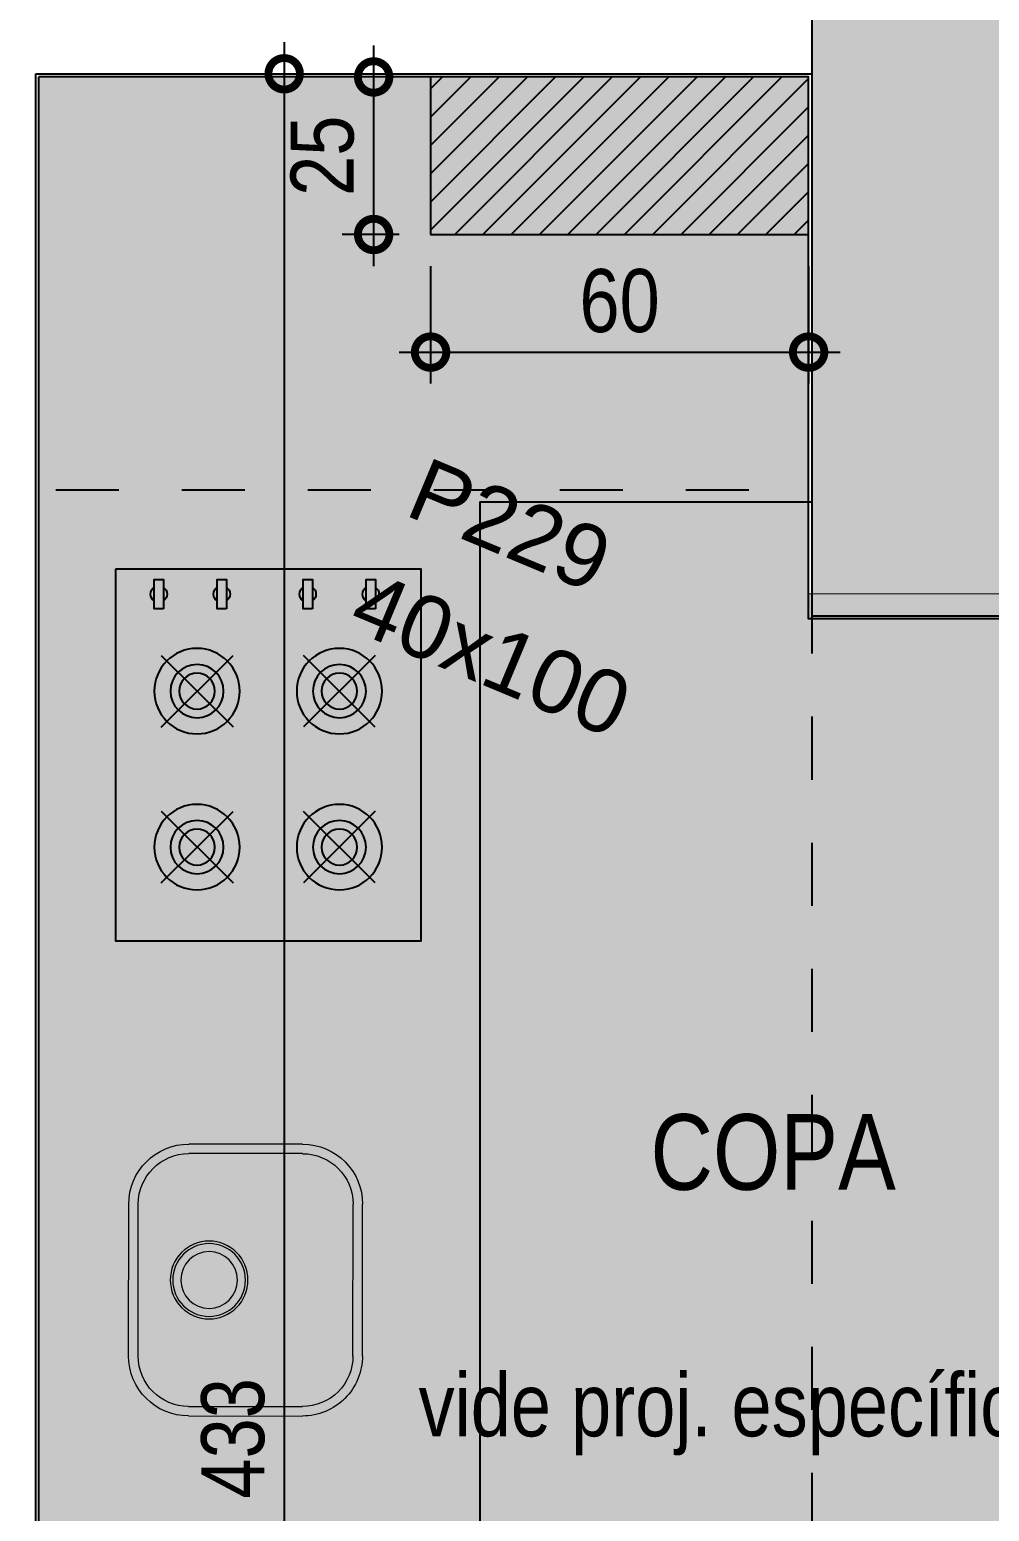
# Model space of a CAD drawing. Header units: metres. Extents: x -41 to 570, y -54 to 184.
# Drawn here: x 8.789 to 10.312, y -6.381 to -4.03 of the extents above; entities that cross this region are included whole.
import ezdxf
from ezdxf.enums import TextEntityAlignment as Align

# ---------------------------------------------------------------- set-up
doc = ezdxf.new("R2010")
doc.units = ezdxf.units.M
doc.linetypes.add('DASHEDX2', pattern=[1.5, 1, -0.5])
for name, color, linetype in [('1', 232, 'DASHEDX2'), ('12', 232, 'Continuous'), ('4', 2, 'Continuous'), ('9', 232, 'Continuous'), ('ARQ-AUX1', 1, 'Continuous'), ('ARQ-DIM', 2, 'Continuous'), ('ARQ-TXT', 2, 'Continuous'), ('JL-LAY', 7, 'Continuous'), ('JL-LAY-01', 7, 'Continuous'), ('PUC$0$ARQ-ALV ACAB', 4, 'Continuous'), ('PUC$0$ARQ-ALV OSSO', 5, 'Continuous'), ('PUC$0$ARQ-ENCH', 1, 'Continuous')]:
    doc.layers.add(name, color=color, linetype=linetype)
doc.layers.add('PUC$0$ARQ-FORRO', color=9, linetype='Continuous', lineweight=5)
doc.styles.add('Adesa', font='ARIALN.TTF')
doc.styles.get("Standard").update_dxf_attribs({"font": 'arial.ttf'})
doc.dimstyles.new('ADESA 1-0050', dxfattribs={"dimtxt": 0.1, "dimasz": 0.1, "dimexe": 0.05, "dimexo": 0.05, "dimgap": 0.03, "dimtad": 1, "dimdec": 1, "dimlfac": 100, "dimzin": 12, "dimtxsty": 'Adesa', "dimblk": 'DOTSMALL', "dimcen": 1, "dimdle": 0.05, "dimclrd": 1, "dimclre": 1, "dimclrt": 256, "dimazin": 3, "dimtm": 1e-09, "dimtfac": 1, "dimtdec": 1, "dimtmove": 1, "dimatfit": 0, "dimldrblk": 'DOTSMALL', "dimfxl": 0.8, "dimtvp": 2, "dimtolj": 1, "dimtzin": 0, "dimarcsym": 0})

# ---------------------------------------------------------------- blocks, each defined once
blk = doc.blocks.new('PUC$0$forro area comum')
at = {"layer": 'PUC$0$ARQ-FORRO'}
h = blk.add_hatch(color=256, dxfattribs=at)
h.dxf.hatch_style = 1
h.paths.add_polyline_path([(-21.0257, 3.275), (-21.0257, 3.885), (-21.2352, 3.8853), (-21.2345, 5.3849), (-21.025, 5.3849), (-21.025, 5.9949), (-21.1845, 5.9949), (-21.1845, 8.725), (-21.0233, 8.725), (-21.0233, 8.995), (-15.835, 8.995), (-15.835, 8.7249), (-16.035, 8.7249), (-16.035, 8.4249), (-8.8033, 8.4249), (-8.8033, 4.1049), (-10.025, 4.1049), (-10.025, 4.9249), (-10.4353, 4.9246), (-10.4353, 4.1049), (-11.3354, 4.1049), (-11.3363, 3.71), (-15.835, 3.7106), (-15.835, 3.275)])
blk.add_lwpolyline([(-21.0257, 3.275), (-21.0257, 3.885), (-21.2352, 3.8853), (-21.2345, 5.3849), (-21.025, 5.3849), (-21.025, 5.9949), (-21.1845, 5.9949), (-21.1845, 8.725), (-21.0233, 8.725), (-21.0233, 8.995), (-15.835, 8.995), (-15.835, 8.7249), (-16.035, 8.7249), (-16.035, 8.4249), (-8.8033, 8.4249), (-8.8033, 4.1049), (-10.025, 4.1049), (-10.025, 4.9249), (-10.4353, 4.9246), (-10.4353, 4.1049), (-11.3354, 4.1049), (-11.3363, 3.71), (-15.835, 3.7106), (-15.835, 3.275)], close=True, dxfattribs=at)
blk = doc.blocks.new('PUC')
at = {"layer": 'PUC$0$ARQ-ENCH'}
h = blk.add_hatch(dxfattribs=at)
h.set_pattern_fill('ANSI31', color=256, scale=0.01)
h.set_pattern_definition([(45, (0.794383, 0.154348), (-0.02245064, 0.02245064), [])])
h.paths.add_polyline_path([(-9.425, 4.3549), (-10.025, 4.3549), (-10.025, 4.1049), (-9.425, 4.1049)])
at = {"layer": 'PUC$0$ARQ-ALV ACAB', "elevation": 0}
blk.add_lwpolyline([(-11.12, 8.4249), (-8.8034, 8.4249), (-8.8033, 4.1049)], dxfattribs=at)
at = {"layer": 'PUC$0$ARQ-ALV ACAB'}
blk.add_lwpolyline([(-10.4347, 4.0999), (-10.4352, 4.9649), (-10.025, 4.9649), (-10.025, 4.1049), (-8.8033, 4.1049)], dxfattribs=at)
at = {"layer": 'PUC$0$ARQ-ALV OSSO', "elevation": 0}
for points in [[(-10.0381, 8.4299), (-8.7984, 8.4299), (-8.7983, 4.0999)], [(-8.7983, 4.0999), (-10.03, 4.0999)]]:
    blk.add_lwpolyline(points, dxfattribs=at)
at = {"layer": 'PUC$0$ARQ-ENCH'}
blk.add_lwpolyline([(-9.425, 4.3549), (-10.025, 4.3549), (-10.025, 4.1049), (-9.425, 4.1049)], close=True, dxfattribs=at)
at = {"layer": 'PUC$0$ARQ-FORRO'}
blk.add_blockref('PUC$0$forro area comum', (0, 0), dxfattribs=at)
blk = doc.blocks.new('dtyu')
at = {"lineweight": 0}
for p, q in [((2339.5602, -571.8164), (2339.3195, -571.8166)), ((2339.5602, -571.8315), (2339.3195, -571.8317)), ((2339.2244, -572.0925), (2339.2243, -571.912)), ((2339.2394, -572.0925), (2339.2393, -571.912)), ((2339.6405, -571.9117), (2339.6407, -572.0922)), ((2339.6556, -571.9117), (2339.6557, -572.0922)), ((2339.5605, -572.1725), (2339.3197, -572.1727)), ((2339.5605, -572.1876), (2339.3197, -572.1878))]:
    blk.add_line(p, q, dxfattribs=at)
for radius in [0.0617, 0.0577, 0.045]:
    blk.add_circle((2339.4399, -571.9442), radius, dxfattribs=at)
for centre, radius, start, end in [((2339.3196, -571.9119), 0.0953, 90.0378, 180.0378), ((2339.5603, -571.9117), 0.0953, 0.0378, 90.0378), ((2339.3196, -571.9119), 0.0802, 90.0378, 180.0378), ((2339.5603, -571.9117), 0.0802, 0.0378, 90.0378), ((2339.3197, -572.0925), 0.0953, 180.0378, 270.0378), ((2339.3197, -572.0925), 0.0802, 180.0378, 270.0378), ((2339.5604, -572.0923), 0.0953, 270.0378, 0.0378), ((2339.5604, -572.0923), 0.0802, 270.0378, 0.0378)]:
    blk.add_arc(centre, radius, start, end, dxfattribs=at)
blk = doc.blocks.new('A$C445571F9')
at = {"layer": 'JL-LAY-01'}
for p, q in [((0.0618, 0.4531), (0.1756, 0.3398)), ((0.0618, 0.3394), (0.1756, 0.4527)), ((0.4012, 0.4531), (0.2874, 0.3398)), ((0.4012, 0.3394), (0.2874, 0.4527)), ((0.0618, 0.2056), (0.1756, 0.0923)), ((0.0618, 0.0919), (0.1756, 0.2052)), ((0.4012, 0.2056), (0.2874, 0.0923)), ((0.4012, 0.0919), (0.2874, 0.2052))]:
    blk.add_line(p, q, dxfattribs=at)
for points in [[(0.474, 0.59), (0.474, 0), (-0.011, 0), (-0.011, 0.59), (0.474, 0.59)], [(0.0614, 0.5271), (0.0763, 0.5271), (0.0763, 0.5733), (0.0614, 0.5733)], [(0.1614, 0.5271), (0.1763, 0.5271), (0.1763, 0.5733), (0.1614, 0.5733)], [(0.2977, 0.5271), (0.3126, 0.5271), (0.3126, 0.5733), (0.2977, 0.5733)], [(0.3977, 0.5271), (0.4126, 0.5271), (0.4126, 0.5733), (0.3977, 0.5733)]]:
    blk.add_lwpolyline(points, close=True, dxfattribs=at)
for centre, radius in [((0.1185, 0.3963), 0.0678), ((0.3445, 0.3963), 0.0678), ((0.1185, 0.3963), 0.0422), ((0.1185, 0.3963), 0.0284), ((0.3445, 0.3963), 0.0422), ((0.3445, 0.3963), 0.0284), ((0.1185, 0.1488), 0.0678), ((0.3445, 0.1488), 0.0678), ((0.1185, 0.1488), 0.0422), ((0.3445, 0.1488), 0.0422), ((0.1185, 0.1488), 0.0284), ((0.3445, 0.1488), 0.0284)]:
    blk.add_circle(centre, radius, dxfattribs=at)
for centre, start, end in [((0.0688, 0.5502), 124.8163, 235.1837), ((0.0688, 0.5502), 304.8163, 55.1837), ((0.1688, 0.5502), 124.8163, 235.1837), ((0.1688, 0.5502), 304.8163, 55.1837), ((0.3052, 0.5502), 124.8163, 235.1837), ((0.3052, 0.5502), 304.8163, 55.1837), ((0.4052, 0.5502), 124.8163, 235.1837), ((0.4052, 0.5502), 304.8163, 55.1837)]:
    blk.add_arc(centre, 0.0131, start, end, dxfattribs=at)
blk = doc.blocks.new('A$C7101d9b9')
at = {"layer": 'JL-LAY'}
for p, q in [((-6.3317, 3.6261), (-6.3317, 1.6371)), ((-6.3317, 3.6261, 0), (-5.8052, 3.6261, 0))]:
    blk.add_line(p, q, dxfattribs=at)
at = {"layer": 'JL-LAY', "xscale": -1.000000000000001, "rotation": 90}
blk.add_blockref('dtyu', (-578.7057, 2341.8311, 0), dxfattribs=at)
at = {"layer": 'JL-LAY-01', "xscale": -1}
blk.add_blockref('A$C445571F9', (-6.4362, 2.9292, 0), dxfattribs=at)
blk = doc.blocks.new('_DotSmall')
at = {"color": 0, "linetype": 'ByBlock', "const_width": 0.5}
blk.add_lwpolyline([(-0.0625, 0, 1), (0.0625, 0, 1)], format="xyb", close=True, dxfattribs=at)
blk = doc.blocks.new('*D1660')
at = {"layer": 'ARQ-DIM', "color": 1, "lineweight": -2, "transparency": 16777216}
for p, q in [((9.1926, -4.0499), (9.1926, -8.4799)), ((8.8483, -4.0999), (9.2426, -4.0999)), ((8.8484, -8.4299), (9.2426, -8.4299))]:
    blk.add_line(p, q, dxfattribs=at)
at = {"layer": 'Defpoints', "color": 0, "transparency": 16777216}
for p in [(8.7983, -4.0999, 0), (8.7984, -8.4299, 0), (9.1926, -8.4299)]:
    blk.add_point(p, dxfattribs=at)
at = {"layer": 'ARQ-DIM', "color": 1, "lineweight": -2, "transparency": 16777216, "xscale": 0.1, "yscale": 0.1, "zscale": 0.1}
for p, rotation in [((9.1926, -4.0999), 90), ((9.1926, -8.4299), 270)]:
    blk.add_blockref('_DotSmall', p, dxfattribs=dict(at, rotation=rotation))
at = {"layer": 'ARQ-DIM', "transparency": 16777216, "insert": (9.1116, -6.2649), "char_height": 0.1, "attachment_point": 5, "rotation": 90, "style": 'Adesa'}
blk.add_mtext('\\A1;433', dxfattribs=at)
blk = doc.blocks.new('*D1844')
at = {"layer": 'ARQ-DIM', "color": 1, "lineweight": -2, "transparency": 16777216}
for p, q in [((9.425, -4.4049), (9.425, -4.5915)), ((10.025, -4.4049), (10.025, -4.5915)), ((9.375, -4.5415), (10.075, -4.5415))]:
    blk.add_line(p, q, dxfattribs=at)
at = {"layer": 'Defpoints', "color": 0, "transparency": 16777216}
for p in [(9.425, -4.3549), (10.025, -4.3549), (10.025, -4.5415)]:
    blk.add_point(p, dxfattribs=at)
at = {"layer": 'ARQ-DIM', "color": 1, "lineweight": -2, "transparency": 16777216, "xscale": 0.1, "yscale": 0.1, "zscale": 0.1, "rotation": 180}
blk.add_blockref('_DotSmall', (9.425, -4.5415), dxfattribs=at)
at = {"layer": 'ARQ-DIM', "color": 1, "lineweight": -2, "transparency": 16777216, "xscale": 0.1, "yscale": 0.1, "zscale": 0.1}
blk.add_blockref('_DotSmall', (10.025, -4.5415), dxfattribs=at)
at = {"layer": 'ARQ-DIM', "transparency": 16777216, "insert": (9.725, -4.4604), "char_height": 0.1, "attachment_point": 5, "style": 'Adesa'}
blk.add_mtext('\\A1;60', dxfattribs=at)
blk = doc.blocks.new('*D1845')
at = {"layer": 'ARQ-DIM', "color": 1, "lineweight": -2, "transparency": 16777216}
for p, q in [((9.3346, -4.0549), (9.3346, -4.4049)), ((9.375, -4.1049), (9.2846, -4.1049)), ((9.375, -4.3549), (9.2846, -4.3549))]:
    blk.add_line(p, q, dxfattribs=at)
at = {"layer": 'Defpoints', "color": 0, "transparency": 16777216}
for p in [(9.425, -4.1049), (9.3346, -4.3549), (9.425, -4.3549)]:
    blk.add_point(p, dxfattribs=at)
at = {"layer": 'ARQ-DIM', "color": 1, "lineweight": -2, "transparency": 16777216, "xscale": 0.1, "yscale": 0.1, "zscale": 0.1}
for p, rotation in [((9.3346, -4.1049), 90), ((9.3346, -4.3549), 270)]:
    blk.add_blockref('_DotSmall', p, dxfattribs=dict(at, rotation=rotation))
at = {"layer": 'ARQ-DIM', "transparency": 16777216, "insert": (9.2535, -4.2299), "char_height": 0.1, "attachment_point": 5, "rotation": 90, "style": 'Adesa'}
blk.add_mtext('\\A1;25', dxfattribs=at)
blk = doc.blocks.new('est-lo-08-6sa-r00')
at = {"layer": '4'}
h = blk.add_hatch(color=8, dxfattribs=at)
h.dxf.hatch_style = 1
h.paths.add_polyline_path([(72.453596, -775.948263), (89.987707, -768.630138), (31.827874, -629.280097), (14.293763, -636.598222)], flags=17)
h.paths.add_polyline_path([(-113.904934, -1069.376461), (37.44213, -1006.209491), (30.123852, -988.675012), (-103.689101, -1044.523858), (-278.930329, -624.648636), (-286.248454, -607.114525), (-286.248475, -607.114534), (-307.05579, -557.260535), (-324.58988, -564.57865)])
h.paths.add_polyline_path([(-3206.956631, -1758.910157), (-3258.953832, -1634.325684), (-3291.25351, -1647.80644), (-3239.256309, -1772.390913)])
h.paths.add_polyline_path([(-2993.189754, -2271.092218), (-3020.151167, -2206.492821), (-3034.916841, -2212.655496), (-3140.452498, -1959.793707), (-3125.686931, -1953.631076), (-3148.796798, -1898.260198), (-3181.096477, -1911.740954), (-3025.489432, -2284.572974)])
h.paths.add_polyline_path([(-2947.092821, -1013.293024), (-2914.793142, -999.812268), (-2953.309588, -907.527473), (-2985.609266, -921.008229)])
h.paths.add_polyline_path([(-2727.356492, -1539.777801), (-2695.056814, -1526.297045), (-2733.573259, -1434.01225), (-2765.872938, -1447.493006)])
h.paths.add_polyline_path([(2122.48851, 465.414809), (2070.491309, 589.999283), (2038.191631, 576.518527), (2090.188832, 451.934053)])
h.paths.add_polyline_path([(2012.331384, 729.349548), (1857.495359, 1100.334221), (1825.19568, 1086.853465), (1852.1572, 1022.254111), (1866.922767, 1028.416743), (1971.687405, 777.4023), (1956.921838, 771.239669), (1980.031705, 715.868792)])
h.paths.add_polyline_path([(2336.253806, -46.763456), (2180.644029, 326.07511), (2148.34435, 312.594354), (2171.454218, 257.223477), (2186.219785, 263.386109), (2291.758175, 10.517772), (2276.992608, 4.355141), (2303.954128, -60.244212)])
h.paths.add_polyline_path([(-385.517235, -426.387329), (-595.433068, 76.567703), (-627.732746, 63.086948), (-600.771226, -1.512406), (-586.005659, 4.650226), (-426.161214, -378.334576), (-440.926781, -384.497208), (-417.816914, -439.868085)])
h.paths.add_polyline_path([(-83.249658, 290.335142), (-592.661728, 77.724364), (-382.747194, -425.227558), (-365.213083, -417.909434), (-567.809492, 67.508377), (-108.231212, 259.320275), (-7.318125, 17.534111), (-242.644353, -80.682824), (-140.96112, -324.314257), (-70.363251, -294.849176), (-77.681376, -277.315065), (-130.745133, -299.462021), (-217.792117, -90.898811), (0, 0), (87.04691, -208.563033), (33.983152, -230.709989), (41.301277, -248.2441), (126.664713, -212.616388), (103.554846, -157.245511), (88.789278, -163.408142), (-71.053705, 219.573157), (-56.288138, 225.735788)])
h.paths.add_polyline_path([(395.505667, -856.765828), (368.544148, -792.166475), (353.77858, -798.329106), (193.165052, -413.501599), (207.93062, -407.338968), (184.820752, -351.968091), (-61.579651, -454.806999), (-28.452664, -534.169213), (-10.918528, -526.85106), (-36.727415, -465.022986), (159.839199, -382.982958), (355.887864, -852.712473), (159.32125, -934.752501), (132.748402, -871.073625), (115.214297, -878.391765), (141.787139, -942.070626), (123.33018, -949.773915), (130.648305, -967.308026)])
h.paths.add_polyline_path([(-2506.849069, -2068.110104), (-2474.549391, -2054.629348), (-2513.065836, -1962.344553), (-2545.365515, -1975.825309)])
h.paths.add_polyline_path([(-2448.754924, -805.304224), (-2411.841008, -789.897642), (-2450.357453, -697.612846), (-2487.27137, -713.019428)])
h.paths.add_polyline_path([(-2277.356152, -1215.972989), (-2240.442235, -1200.566407), (-2278.958681, -1108.281611), (-2315.872597, -1123.688193)])
h.paths.add_polyline_path([(-2180.680405, -1447.606534), (-2143.766489, -1432.199951), (-2182.282934, -1339.915156), (-2219.196851, -1355.321738)])
h.paths.add_polyline_path([(-2008.511897, -1860.11957), (-1971.59798, -1844.712987), (-2010.114425, -1752.428192), (-2047.028342, -1767.834774)])
h.paths.add_polyline_path([(-1950.417031, -597.315415), (-1918.117353, -583.834659), (-1956.633798, -491.549864), (-1988.933477, -505.03062)])
h.paths.add_polyline_path([(-1779.018259, -1007.98418), (-1746.71858, -994.503424), (-1785.235026, -902.218629), (-1817.534704, -915.699385)])
h.paths.add_polyline_path([(-1682.342513, -1239.617725), (-1650.042834, -1226.136969), (-1688.559279, -1133.852174), (-1720.858958, -1147.33293)])
h.paths.add_polyline_path([(-1510.174004, -1652.130761), (-1477.874325, -1638.650005), (-1516.390771, -1546.36521), (-1548.690449, -1559.845966)])
h.paths.add_polyline_path([(-1456.693377, -391.252433), (-1424.393698, -377.771677), (-1462.910144, -285.486882), (-1495.209822, -298.967638)])
h.paths.add_polyline_path([(-1285.294604, -801.921198), (-1252.994926, -788.440442), (-1291.511371, -696.155647), (-1323.811049, -709.636403)])
h.paths.add_polyline_path([(-1188.618858, -1033.554743), (-1156.319179, -1020.073987), (-1194.835625, -927.789192), (-1227.135303, -941.269948)])
h.paths.add_polyline_path([(-1016.450349, -1446.067779), (-984.15067, -1432.587023), (-1022.667116, -1340.302228), (-1054.966794, -1353.782984)])
h.paths.add_polyline_path([(-962.969722, -185.189451), (-930.670043, -171.708695), (-969.186489, -79.4239), (-1001.486167, -92.904656)])
h.paths.add_polyline_path([(-791.570949, -595.858216), (-759.271271, -582.37746), (-797.787716, -490.092665), (-830.087394, -503.573421)])
h.paths.add_polyline_path([(-694.895203, -827.491761), (-662.595524, -814.011005), (-701.11197, -721.72621), (-733.411648, -735.206966)])
h.paths.add_polyline_path([(-522.726694, -1240.004797), (-490.427016, -1226.524041), (-528.943461, -1134.239246), (-561.243139, -1147.720002)])
h.paths.add_polyline_path([(1351.53574, 780.804163), (1383.835419, 794.284919), (1345.318973, 886.569714), (1313.019295, 873.088958)])
h.paths.add_polyline_path([(353.014255, 364.056225), (385.313934, 377.536981), (346.797488, 469.821776), (314.49781, 456.341021)])
h.paths.add_polyline_path([(848.583606, 570.889536), (885.497522, 586.296119), (846.981077, 678.580914), (810.067161, 663.174332)])
h.paths.add_polyline_path([(524.412013, -46.610109), (556.711692, -33.129353), (518.195247, 59.155442), (485.895568, 45.674686)])
h.paths.add_polyline_path([(1019.981364, 160.223202), (1056.895281, 175.629784), (1018.378835, 267.91458), (981.464919, 252.507997)])
h.paths.add_polyline_path([(621.088297, -278.244942), (653.387976, -264.764186), (614.87153, -172.479391), (582.571852, -185.960147)])
h.paths.add_polyline_path([(1116.657648, -71.411631), (1153.571565, -56.005049), (1115.055119, 36.279746), (1078.141203, 20.873164)])
h.paths.add_polyline_path([(1571.272069, 254.319386), (1603.571747, 267.800142), (1565.055302, 360.084937), (1532.755624, 346.604181)])
h.paths.add_polyline_path([(793.256806, -690.757979), (825.556485, -677.277223), (787.040039, -584.992428), (754.740361, -598.473183)])
h.paths.add_polyline_path([(1288.825976, -483.924234), (1325.739893, -468.517652), (1287.223447, -376.232856), (1250.309531, -391.639439)])
h.paths.add_polyline_path([(1791.777927, -274.009167), (1824.077605, -260.528411), (1785.56116, -168.243616), (1753.261481, -181.724371)])
h.paths.add_polyline_path([(-3349.413449, -1508.456443), (-3317.113664, -1494.975643), (-3340.223531, -1439.604766), (-3354.989097, -1445.767396), (-3459.75382, -1194.75275), (-3444.988254, -1188.590119), (-3471.949774, -1123.990766), (-3504.249559, -1137.471566)])
h.paths.add_polyline_path([(-359.658373, -579.215013), (-336.548603, -634.585903), (-321.782404, -628.423035), (-161.169457, -1013.250898), (-175.934676, -1019.413357), (-148.973267, -1084.012692), (-116.674634, -1070.532432), (-327.358782, -565.734293), (-359.65846, -579.215049)])
at = {"layer": '1'}
blk.add_line((979.759314, -106.876164), (1108.954367, -52.954669), dxfattribs=at)
blk.add_lwpolyline([(1115.112231, -67.708846), (1197.928169, -266.134529)], dxfattribs=at)
at = {"layer": '4', "linetype": 'Continuous'}
blk.add_lwpolyline([(1116.657648, -71.411631), (1153.571565, -56.005049), (1115.055119, 36.279746), (1078.141203, 20.873164), (1116.657648, -71.411631)], dxfattribs=at)
at = {"layer": '12', "linetype": 'Continuous'}
blk.add_text('40x100', height=10, dxfattribs=at).set_placement((1049.164989, -101.63727))
at = {"layer": '9', "linetype": 'Continuous'}
blk.add_text('P229', height=10, dxfattribs=at).set_placement((1050.589108, -81.532108))

msp = doc.modelspace()

# ---------------------------------------------------------------- block references
at = {"rotation": 180}
msp.add_blockref('PUC', (0, 0), dxfattribs=at)
at = {"linetype": 'Continuous', "xscale": 0.01, "yscale": 0.01, "zscale": 0.01, "rotation": 337.346050855639}
msp.add_blockref('est-lo-08-6sa-r00', (0, 0), dxfattribs=at)
at = {"layer": 'ARQ-AUX1'}
msp.add_blockref('A$C7101d9b9', (15.835, -8.4049, 0), dxfattribs=at)

# ---------------------------------------------------------------- texts
at = {"layer": 'ARQ-TXT', "style": 'Adesa'}
for s, height, p in [('COPA', 0.12, (9.9687, -5.8105, 0)), ('vide proj. específico', 0.1, (9.9122, -6.2233, 0))]:
    msp.add_text(s, height=height, dxfattribs=at).set_placement(p, align=Align.MIDDLE)

# ---------------------------------------------------------------- dimensions: what is measured, and where the dimension line sits
at = {"layer": 'ARQ-DIM'}
for base, p1, p2, picture, middle in [((9.1926, -8.4299), (8.7983, -4.0999, 0), (8.7984, -8.4299, 0), '*D1660', (9.1116, -6.2649)), ((9.3346, -4.3549), (9.425, -4.1049), (9.425, -4.3549), '*D1845', (9.2535, -4.2299))]:
    dim = msp.add_linear_dim(base=base, p1=p1, p2=p2, angle=90, dimstyle='ADESA 1-0050', dxfattribs=at)
    dim.commit()
    dim.dimension.update_dxf_attribs({"geometry": picture, "text_midpoint": middle})
dim = msp.add_linear_dim(base=(10.025, -4.5415), p1=(9.425, -4.3549), p2=(10.025, -4.3549), dimstyle='ADESA 1-0050', dxfattribs=at)
dim.commit()
dim.dimension.update_dxf_attribs({"geometry": '*D1844', "text_midpoint": (9.725, -4.4604)})

doc.saveas('drawing.dxf')
